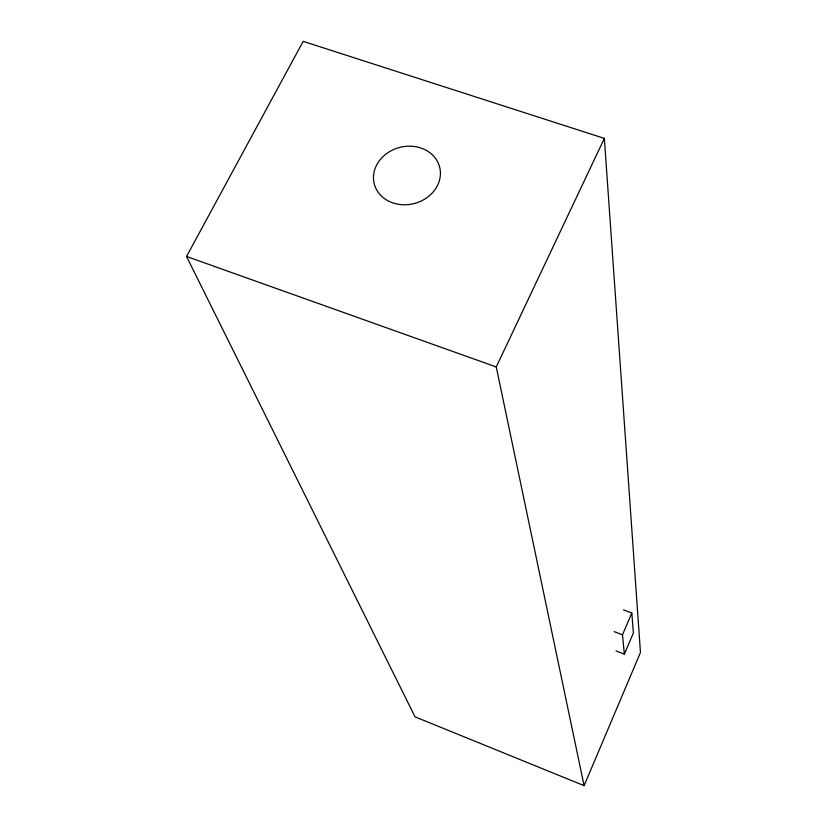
<?xml version="1.0" encoding="UTF-8"?>
<svg xmlns="http://www.w3.org/2000/svg" width="827" height="827" viewBox="0 0 827 827"><rect width="100%" height="100%" fill="white"/><g stroke="black" fill="none" stroke-linecap="round" stroke-linejoin="round"><path stroke-width="1.24" d="M584.1 785.65L640.46 652.493L604.361 138.388L303.178 41.35L186.54 256.463L415.04 716.854L584.1 785.65L496.252 366.95L604.361 138.388M616.012 650.921L624.364 654.157L633.389 632.965L631.807 613.045L623.444 609.84M624.364 654.157L622.483 634.836L631.807 613.045M186.54 256.463L496.252 366.95M614.089 631.601L622.483 634.836M394.913 203.525A33.762 28.986 -14.4 0 0 440.026 168.822A33.762 28.986 -14.4 0 0 385.899 154.111A33.762 28.986 -14.4 0 0 394.913 203.525"/></g></svg>
